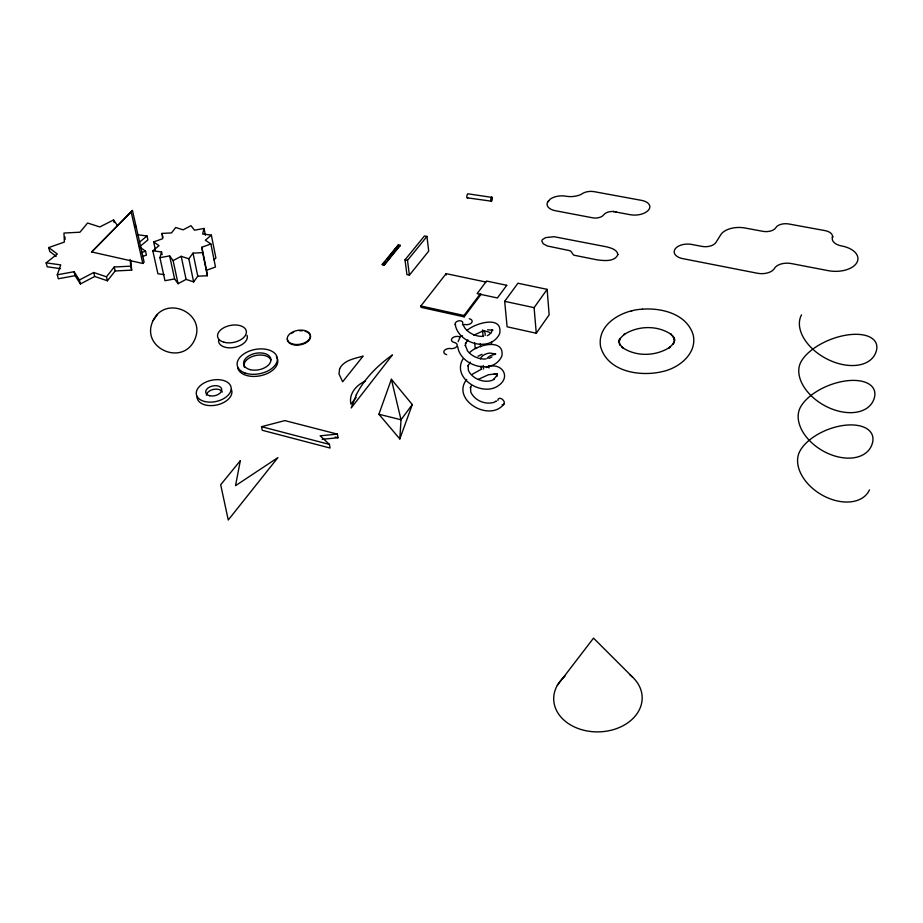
<?xml version="1.0" encoding="UTF-8"?>
<svg xmlns="http://www.w3.org/2000/svg" width="923" height="923" viewBox="0 0 923 923"><rect width="100%" height="100%" fill="white"/><g stroke="black" fill="none" stroke-linecap="round" stroke-linejoin="round"><path stroke-width="1.38" d="M399.809 438.944L401.02 419.769L391.375 379.284L378.915 414.242L399.809 438.944L412.293 404.574L391.375 379.284M619.368 340.483L619.587 338.579L619.252 342.987L618.814 341.072L620.371 345.41L619.368 343.829L622.863 347.867L621.514 346.886C635.532 357.109 656.149 356.52 670.34 346.91L669.187 347.89L673.179 343.829M832.419 237.465L832.558 236.75A10.776 6.046 0.8 0 0 824.989 230.612L788.819 223.989A10.303 5.769 0.1 0 0 775.851 227.658A10.234 5.734 -0.3 0 1 762.86 231.327L744.873 227.981A19.06 10.799 -0.7 0 0 720.725 234.788L715.936 242.449A10.903 6.196 -1.4 0 1 701.93 246.395L691.673 244.433A13.014 7.465 -1.7 0 0 674.99 249.164A13.014 7.465 -1.7 0 0 682.616 258.602L757.518 273.266A13.326 7.672 -0.1 0 0 774.455 268.408A13.43 7.742 0.5 0 1 791.346 263.563L828.254 270.658A22.879 13.014 1.2 0 0 856.936 262.467A22.879 13.014 1.2 0 0 841.661 245.968A13.303 7.453 1.2 0 1 832.419 237.465L832.823 236.53L832.488 237.13M155.433 249.995L153.656 241.918L162.679 238.699L162.044 233.415L171.505 232.919L175.682 227.496L183.112 229.827L191.003 225.685L194.476 230.208L204.041 228.454L202.61 233.992L211.344 235.123L215.901 258.082L213.928 259.79M458.062 341.672L460.104 337.195M197.787 276.208L207.352 275.746L202.668 252.648L193.011 253.144L197.787 276.208L193.634 281.884L186.077 279.392L178.058 283.707L174.609 278.931L164.963 280.707L159.921 257.679L161.537 251.967L152.826 250.814L157.902 273.762L164.075 274.616M153.103 320.558C139.892 347.613 181.866 366.708 194.372 340.356C207.467 313.37 165.69 294.172 153.103 320.558L157.475 314.443M130.778 260.724L131.677 270.151L115.167 270.97L107.414 280.788L94.7 276.473L80.416 283.961L75.086 275.677L58.311 278.769L57.284 274.8L60.768 264.889L46.15 262.859L47.177 266.793L60.445 268.651M471.561 385.295L470.315 387.925L470.557 387.291L470.799 392.148C474.676 400.513 485.152 404.989 493.932 402.359L496.32 401.044L495.87 401.482M672.867 344.337L674.436 341.072L674.171 342.987L674.344 338.556L674.736 340.472L673.017 336.157L673.975 337.737L670.375 333.768L671.667 334.749C657.787 324.942 637.735 325.473 623.74 334.784L624.825 333.803L620.798 337.76L619.091 341.095M491.001 333.203L492.455 329.615L492.524 330.526M536.275 333.238L549.15 314.824L547.131 289.349L517.93 283.234L504.673 301.336L507.108 326.8L536.275 333.238L534.105 307.647L547.131 289.349M412.293 404.574L401.02 419.769L378.915 414.242M193.634 281.884L188.811 258.775L193.011 253.144M485.936 282.046L446.144 273.646L420.865 305.974L421.038 307.347L464.154 316.866L463.992 315.481L480.168 293.952M464.154 316.866L481.16 294.183M547.927 201.583L548.654 200.603M557.319 685.362L593.524 638.128L632.578 677.113M356.209 397.432L350.971 404.17C348.433 393.867 356.543 384.787 365.439 381.084M107.414 280.788L106.468 276.808L114.221 266.989L130.754 266.17L131.677 270.151M409.408 275.135L428.722 251.125L426.934 236.438L424.465 235.942L405.001 259.825L406.928 274.604L409.408 275.135L407.493 260.355L426.934 236.438M382.26 264.347L398.309 244.941L400.178 245.322L384.21 265.236L382.26 264.347L384.141 264.751L400.178 245.322M382.33 264.832L385.006 261.601M386.783 259.444L398.309 244.941M463.058 358.851C451.197 378.142 482.383 397.294 498.432 385.641C512.323 376.088 500.151 360.893 486.202 367.539M466.68 379.468C450.678 399.763 489.801 422.803 503.981 404.009M470.326 362.139L467.949 366.004L468.157 365.346L468.319 370.192C471.399 377.807 482.591 383.322 491.717 380.507L494.128 379.168L493.655 379.584L497.139 374.98L496.643 376.503L497.082 373.561L497.093 375.303L496.447 373.665L496.839 374.473M467.903 339.883L465.469 343.691L465.654 343.01L465.388 345.906L465.307 345.248L467.569 351.005C471.918 356.416 478.922 359.393 485.821 359.024M142.8 263.47L144.115 262.144L132.474 210.467L91.677 251.956L142.8 263.47L131.135 211.782M132.474 210.467L91.677 251.956M211.344 235.123L205.344 240.211L210.894 243.972L215.486 267.012L206.533 270.266L207.352 275.746M152.826 250.814L159.01 245.668L153.656 241.918M139.442 246.879L147.911 239.911L147.034 235.965L137.689 234.742M138.542 242.934L147.034 235.965M46.15 262.859L57.295 254.01L48.746 247.56L64.379 242.068L63.964 233.046L79.943 232.215L87.604 223.02L99.834 226.954L113.541 219.951L117.406 225.42M478.449 379.295L488.429 374.738L494.913 374L494.197 373.838L496.62 374.415L495.893 373.977M472.241 374.311L481.391 369.2M473.718 335.234L483.721 330.63M469.772 352.436C477.249 344.706 504.893 337.818 501.87 356.07C493.124 375.603 460.242 366.131 457.739 346.667M467.303 330.238C474.584 323.465 503.335 314.478 499.643 333.688C490.621 352.886 458.166 343.702 455.224 324.469M178.058 283.707L173.109 260.621L181.196 256.317L188.811 258.775M80.416 283.961L79.413 279.981L93.731 272.504L106.468 276.808M488.982 358.424L491.959 356.947M489.698 334.322L487.24 335.684M477.976 356.278L482.014 354.328M202.668 252.648L201.849 247.226L210.894 243.972M141.623 252.556L145.546 251.16L146.434 255.117L142.511 256.513M642.535 309.182C623.083 309.863 596.916 323.685 600.538 346.425C607.369 371.981 640.493 376.988 662.691 371.519C679.005 367.989 697.211 353.694 693.242 335.084C687.047 314.155 662.045 307.694 642.535 309.182L642.396 309.193M337.391 434.133L320.143 435.806L329.453 444.413L330.065 448.036L262.236 430.28L261.532 426.691L284.872 420.6L337.391 434.133L337.991 437.744L322.208 439.29M491.151 201.456L491.359 201.41A2.446 0.819 -82 0 0 491.982 200.453L492.317 198.803A2.065 0.692 -81.9 0 0 492.19 197.418L467.811 193.807A2.434 0.842 -82 0 0 467.176 194.753L466.83 196.403A2.054 0.704 -82 0 0 466.98 197.787L490.828 201.099A2.065 0.692 -81.9 0 1 490.69 199.714L491.036 198.064A2.446 0.819 -81.9 0 1 491.659 197.107L491.867 197.072M467.315 198.133L467.534 198.087A2.434 0.842 -82 0 0 467.753 197.903M57.284 274.8L74.082 271.708L79.413 279.981M159.921 257.679L169.647 255.89L173.109 260.621M631.344 310.993L631.967 310.889M487.586 329.811L492.744 330.215L491.924 329.938M476.626 348.329L475.241 348.375L474.618 342.652M613.114 211.494L611.811 211.482A8.63 4.834 -3.3 0 0 603.746 214.805A8.376 4.684 -3.6 0 1 592.797 217.84L555.208 210.686A13.614 7.569 -4.3 0 1 547.201 203.025L550.004 199.287A13.614 7.569 -4.3 0 1 565.972 196.207A15.08 8.284 -4.2 0 0 581.49 194.199A10.672 5.907 -3.8 0 1 594.147 191.661L641.658 200.395A12.922 7.188 -2.9 0 1 648.973 209.452A14.491 8.076 -2.9 0 1 630.109 214.69L613.114 211.494L614.337 211.609M483.502 336.41C476.522 336.745 469.438 333.768 465.019 328.311L463.542 325.646M398.378 245.414L400.247 245.806M405.001 259.825L407.493 260.355M504.673 301.336L534.105 307.647M420.865 305.974L463.992 315.481M483.075 336.007L482.475 330.296L489.017 332.107A10.268 6.253 -5.9 0 1 490.24 333.48M495.732 354.028L489.767 353.036A10.441 6.461 -5.6 0 0 480.433 358.909M335.234 437.041L337.991 437.744M261.532 426.691L329.453 444.413M615.526 211.828L616.633 212.152M482.475 330.296L483.41 330.861A10.245 6.242 -6 0 1 485.083 335.43M139.846 247.11L145.546 251.16M56.165 256.329L49.75 251.483L48.746 247.56M74.082 271.708L75.086 275.677M93.731 272.504L94.7 276.473M114.221 266.989L115.167 270.97M113.541 219.951L114.152 222.547M135.243 224.624L135.831 227.243M161.537 251.967L162.125 254.679M169.647 255.89L174.609 278.931M162.044 233.415L162.91 237.442M181.196 256.317L186.077 279.392M201.849 247.226L206.533 270.266M204.041 228.454L205.391 235.192M446.144 273.646L446.305 274.996M483.214 365.45L483.594 369.05M480.248 343.933L480.548 346.794M488.809 365.566L489.063 367.977M130.12 259.444L130.754 266.17M64.945 236.946L65.072 239.53M305.19 331.288A11.711 7.026 -10 0 1 309.632 339.502A11.711 7.026 -10 0 1 296.341 345.144A11.711 7.026 -10 0 1 287.365 338.856M291.172 333.549A11.711 7.026 -10 0 1 293.664 332.222M299.502 330.803A11.711 7.026 -10 0 1 302.467 330.803M276.358 356.774A20.375 12.357 -11 0 1 262.513 375.246A20.375 12.357 -11 0 1 237.649 367.435M244.41 367.331A13.822 8.388 -11 0 1 254.252 355.851A13.822 8.388 -11 0 1 270.877 359.878M247.087 335.395A14.583 8.653 -11.4 0 1 233.738 347.533A14.583 8.653 -11.4 0 1 218.613 339.987M497.878 400.49A3.819 2.504 44.6 0 1 500.612 398.448A3.819 2.504 44.6 0 1 504.246 402.116A3.819 2.504 44.6 0 1 502.124 404.77M455.604 325.023A3.9 2.481 -13.7 0 1 458.523 320.881A3.9 2.481 -13.7 0 1 462.642 323.5M801.522 314.858A41.708 26.605 28.6 0 0 825.947 358.47A41.708 26.605 28.6 0 0 875.119 354.097A41.177 20.271 -21.3 0 0 849.921 334.634A41.177 20.271 -21.3 0 0 800.864 362.058A41.074 26.721 29.5 0 0 824.839 405.739A41.074 26.721 29.5 0 0 873.17 400.963A40.381 20.698 -21.3 0 0 848.433 380.622A40.381 20.698 -21.3 0 0 800.229 407.631A40.462 26.813 30.4 0 0 823.778 451.37A40.462 26.813 30.4 0 0 871.277 446.213A39.631 21.091 -21.3 0 0 847.002 425.065A39.631 21.091 -21.3 0 0 799.618 451.659A39.874 26.871 31.3 0 0 822.739 495.42A39.874 26.871 31.3 0 0 869.454 489.928M231.408 389.483A17.699 10.868 -12.2 0 1 216.259 405.093A17.699 10.868 -12.2 0 1 197.026 396.29M206.429 395.217A8.145 4.996 -12.2 0 1 213.628 389.368A8.145 4.996 -12.2 0 1 222.258 392.079M629.74 674.69A44.246 33.574 -1.2 0 1 629.44 721.601A44.246 33.574 -1.2 0 1 567.633 723.044A44.246 33.574 -1.2 0 1 564.98 676.201M446.674 354.651A5.123 3.15 -6.6 0 1 444.321 350.59A5.123 3.15 -6.6 0 1 451.139 348.64A5.111 3.127 -6.5 0 0 456.943 346.125A5.111 3.127 -6.5 0 0 454.324 342.502A5.088 3.104 -6.4 0 1 451.97 338.499A5.088 3.104 -6.4 0 1 458.743 336.572A5.077 3.081 -6.3 0 0 462.527 335.822M462.377 324.827A5.053 3.057 -6.2 0 1 466.219 324.688A5.03 3.034 -6.2 0 0 471.918 322.242A5.03 3.034 -6.2 0 0 469.299 318.735M481.656 369.419A10.407 6.473 -5.6 0 1 481.206 366.096M491.555 342.202A10.234 6.265 -5.8 0 1 491.44 343.841M486.963 358.551A10.453 6.484 -5.5 0 1 495.466 354.328M240.315 460.692L235.538 485.683L277.904 457.612L228.258 519.995L220.689 484.748L240.315 460.692M617.914 254.563C614.753 262.063 603.827 260.713 597.158 259.848L575.814 255.579C571.51 255.833 572.756 250.468 568.753 250.445L547.327 245.991L543.162 243.73L541.813 240.995L542.343 239.68L545.62 237.592L554.123 236.715L606.226 246.764C610.599 247.872 617.049 249.325 617.914 254.563M339.606 368.75L339.006 373.977L342.641 381.799L363.131 356.082C354.767 358.586 344.014 360.016 339.606 368.75M356.313 394.756L351.202 407.966L392.437 354.917C377.738 365.381 364.481 378.499 356.313 394.756M506.762 285.299L497.405 297.967L477.122 293.618L486.583 281.053L506.762 285.299M292.591 343.991A11.711 7.026 -10 0 0 310.416 336.341A11.711 7.026 -10 0 0 293.479 331.622A11.711 7.026 -10 0 0 292.591 343.991M244.837 372.938A20.387 12.345 -11 0 0 277.212 360.928A20.387 12.345 -11 0 0 249.752 350.925A20.387 12.345 -11 0 0 244.837 372.938M250.375 369.696A13.833 8.376 -11 0 0 270.947 359.912A13.833 8.376 -11 0 0 250.468 355.009A13.833 8.376 -11 0 0 250.375 369.696M223.885 342.202A14.606 8.642 -11.3 0 0 246.36 332.684A14.606 8.642 -11.3 0 0 225.662 326.846A14.606 8.642 -11.3 0 0 223.885 342.202M204.687 401.517A17.722 10.857 -12.2 0 0 231.2 388.802A17.722 10.857 -12.2 0 0 205.31 382.364A17.722 10.857 -12.2 0 0 204.687 401.517M209.544 395.713A8.157 4.996 -12.2 0 0 221.774 389.887A8.157 4.996 -12.2 0 0 209.879 386.887A8.157 4.996 -12.2 0 0 209.544 395.713"/></g></svg>
